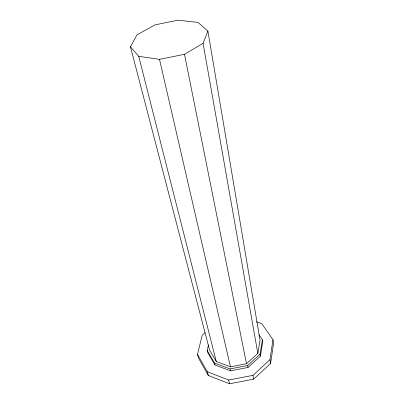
<?xml version="1.0" encoding="UTF-8"?>
<svg xmlns="http://www.w3.org/2000/svg" width="404" height="404" viewBox="0 0 404 404"><rect width="100%" height="100%" fill="white"/><g stroke="black" fill="none" stroke-linecap="round" stroke-linejoin="round"><path stroke-width="0.61" d="M205.055 332.755L202.207 335.174L197.495 354.389L198.566 358.156L208.333 375.498L229.543 383.8L253.707 379.144L270.574 363.489L273.543 343.647L272.978 339.774L261.752 323.614L256.474 321.842M270.574 363.489L269.968 359.646L272.978 339.774M208.469 344.976L207.176 350.49L207.686 352.414L214.989 364.953L230.472 370.852L248.016 367.468L260.378 356.182L262.746 341.754L262.423 339.789L258.913 334.613M260.378 356.182L260.04 354.232L262.423 339.789M257.828 353.439L260.045 340.249L207.903 31.098L198.046 22.442L178.002 20.2L155.045 24.861L136.991 34.835L130.457 46.793L209.55 350.031L216.266 361.474L230.447 366.832L246.496 363.731L257.828 353.439L203.071 43.304L207.903 31.098M197.495 354.389L207.297 371.746L228.644 380.043L252.975 375.356L269.968 359.646M207.176 350.49L214.494 363.034L230.028 368.933L247.632 365.534L260.04 354.232M130.457 46.793L138.729 56.323L159.499 59.353L184.492 54.303L203.071 43.304M207.297 371.746L208.333 375.498M214.494 363.034L214.989 364.953M138.729 56.323L216.266 361.474M228.644 380.043L229.543 383.8M230.028 368.933L230.472 370.852M159.499 59.353L230.447 366.832M184.492 54.303L246.496 363.731M247.632 365.534L248.016 367.468M252.975 375.356L253.707 379.144"/></g></svg>
